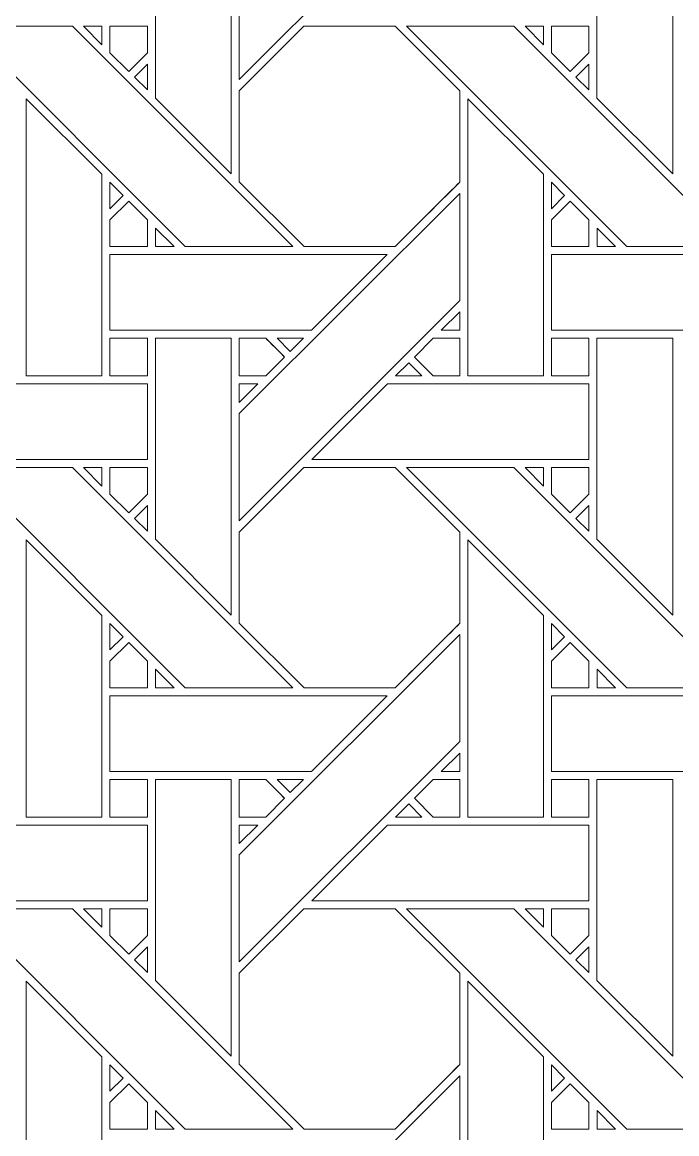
# Model space of a CAD drawing. Header units: inches. Extents: x 6.4 to 18.4, y 3.1 to 15.1.
# Drawn here: x 12.154 to 13.561, y 7.425 to 9.815 of the extents above; entities that cross this region are included whole.
import ezdxf

# ---------------------------------------------------------------- set-up
doc = ezdxf.new("R2010")
doc.units = ezdxf.units.IN
doc.header["$MEASUREMENT"] = 0
doc.layers.add('Design', color=7, linetype='Continuous', lineweight=0)

msp = doc.modelspace()

# ---------------------------------------------------------------- linework, layer by layer
at = {"layer": 'Design'}
for points, knots in [([(12.3829, 15.0948), (9.0691, 15.0948), (6.3829, 12.4085), (6.3829, 9.0948), (6.3829, 5.7811), (9.0691, 3.0948), (12.3829, 3.0948), (15.6966, 3.0948), (18.3829, 5.7811), (18.3829, 9.0948), (18.3829, 12.4085), (15.6966, 15.0948), (12.3829, 15.0948)], [0, 0, 0, 0, 1, 1, 1, 2, 2, 2, 3, 3, 3, 4, 4, 4, 4]), ([(12.3829, 14.3629), (9.4733, 14.3629), (7.1147, 12.0043), (7.1147, 9.0948), (7.1147, 6.1852), (9.4733, 3.8266), (12.3829, 3.8266), (15.2924, 3.8266), (17.651, 6.1852), (17.651, 9.0948), (17.651, 12.0043), (15.2924, 14.3629), (12.3829, 14.3629)], [0, 0, 0, 0, 1, 1, 1, 2, 2, 2, 3, 3, 3, 4, 4, 4, 4]), ([(13.0941, 10.1654), (13.0941, 10.1654), (12.6204, 9.6917), (12.6204, 9.6917), (12.6204, 9.6917), (12.6204, 9.9218), (12.6204, 9.9218), (12.6204, 9.9218), (13.0941, 10.3954), (13.0941, 10.3954), (13.0941, 10.3954), (13.0941, 10.1654), (13.0941, 10.1654)], [0, 0, 0, 0, 1, 1, 1, 2, 2, 2, 3, 3, 3, 4, 4, 4, 4]), ([(12.4403, 9.6517), (12.4403, 9.6517), (12.4403, 10.0839), (12.4403, 10.0839), (12.4403, 10.0839), (12.6032, 10.0839), (12.6032, 10.0839), (12.6032, 10.0839), (12.6032, 9.4888), (12.6032, 9.4888), (12.6032, 9.4888), (12.4403, 9.6517), (12.4403, 9.6517)], [0, 0, 0, 0, 1, 1, 1, 2, 2, 2, 3, 3, 3, 4, 4, 4, 4]), ([(13.552, 9.4888), (13.552, 9.4888), (13.3891, 9.6517), (13.3891, 9.6517), (13.3891, 9.6517), (13.3891, 10.0839), (13.3891, 10.0839), (13.3891, 10.0839), (13.552, 10.0839), (13.552, 10.0839), (13.552, 10.0839), (13.552, 9.4888), (13.552, 9.4888)], [0, 0, 0, 0, 1, 1, 1, 2, 2, 2, 3, 3, 3, 4, 4, 4, 4]), ([(12.7354, 9.3324), (12.7354, 9.3324), (12.5044, 9.3324), (12.5044, 9.3324), (12.5044, 9.3324), (12.0308, 9.8061), (12.0308, 9.8061), (12.0308, 9.8061), (12.2618, 9.8061), (12.2618, 9.8061), (12.2618, 9.8061), (12.7354, 9.3324), (12.7354, 9.3324)], [0, 0, 0, 0, 1, 1, 1, 2, 2, 2, 3, 3, 3, 4, 4, 4, 4]), ([(12.2859, 9.8061), (12.2859, 9.8061), (12.3253, 9.8061), (12.3253, 9.8061), (12.3253, 9.8061), (12.3253, 9.7662), (12.3253, 9.7662), (12.3253, 9.7662), (12.2859, 9.8061), (12.2859, 9.8061)], [0, 0, 0, 0, 1, 1, 1, 2, 2, 2, 3, 3, 3, 3]), ([(12.4228, 9.8061), (12.4228, 9.8061), (12.4228, 9.7485), (12.4228, 9.7485), (12.4228, 9.7485), (12.3828, 9.7085), (12.3828, 9.7085), (12.3828, 9.7085), (12.3425, 9.7489), (12.3425, 9.7489), (12.3425, 9.7489), (12.3425, 9.8061), (12.3425, 9.8061), (12.3425, 9.8061), (12.4228, 9.8061), (12.4228, 9.8061)], [0, 0, 0, 0, 1, 1, 1, 2, 2, 2, 3, 3, 3, 4, 4, 4, 5, 5, 5, 5]), ([(12.4228, 9.7485), (12.4228, 9.7485), (12.3828, 9.7085), (12.3828, 9.7085), (12.3828, 9.7085), (12.3425, 9.7489), (12.3425, 9.7489), (12.3425, 9.7489), (12.3425, 9.8061), (12.3425, 9.8061), (12.3425, 9.8061), (12.4228, 9.8061), (12.4228, 9.8061), (12.4228, 9.8061), (12.4228, 9.7485), (12.4228, 9.7485)], [0, 0, 0, 0, 1, 1, 1, 2, 2, 2, 3, 3, 3, 4, 4, 4, 5, 5, 5, 5]), ([(12.7591, 9.8061), (12.7591, 9.8061), (12.9553, 9.8061), (12.9553, 9.8061), (12.9553, 9.8061), (13.0941, 9.6673), (13.0941, 9.6673), (13.0941, 9.6673), (13.0941, 9.4711), (13.0941, 9.4711), (13.0763, 9.4532), (12.9643, 9.3414), (12.9553, 9.3324), (12.9553, 9.3324), (12.7596, 9.3324), (12.7596, 9.3324), (12.7596, 9.3324), (12.6204, 9.4717), (12.6204, 9.4717), (12.6204, 9.4717), (12.6204, 9.6673), (12.6204, 9.6673), (12.6204, 9.6673), (12.7591, 9.8061), (12.7591, 9.8061)], [0, 0, 0, 0, 1, 1, 1, 2, 2, 2, 3, 3, 3, 4, 4, 4, 5, 5, 5, 6, 6, 6, 7, 7, 7, 8, 8, 8, 8]), ([(13.0941, 9.4711), (13.0759, 9.4529), (12.9641, 9.3412), (12.9553, 9.3324), (12.9553, 9.3324), (12.7596, 9.3324), (12.7596, 9.3324), (12.7596, 9.3324), (12.6204, 9.4717), (12.6204, 9.4717), (12.6204, 9.4717), (12.6204, 9.6673), (12.6204, 9.6673), (12.6204, 9.6673), (12.7591, 9.8061), (12.7591, 9.8061), (12.7591, 9.8061), (12.9553, 9.8061), (12.9553, 9.8061), (12.9553, 9.8061), (13.0941, 9.6673), (13.0941, 9.6673), (13.0941, 9.6673), (13.0941, 9.4711), (13.0941, 9.4711)], [0, 0, 0, 0, 1, 1, 1, 2, 2, 2, 3, 3, 3, 4, 4, 4, 5, 5, 5, 6, 6, 6, 7, 7, 7, 8, 8, 8, 8]), ([(13.6841, 9.3324), (13.6841, 9.3324), (13.4531, 9.3324), (13.4531, 9.3324), (13.4531, 9.3324), (12.9795, 9.8061), (12.9795, 9.8061), (12.9795, 9.8061), (13.2105, 9.8061), (13.2105, 9.8061), (13.2105, 9.8061), (13.6841, 9.3324), (13.6841, 9.3324)], [0, 0, 0, 0, 1, 1, 1, 2, 2, 2, 3, 3, 3, 4, 4, 4, 4]), ([(13.2346, 9.8061), (13.2346, 9.8061), (13.2741, 9.8061), (13.2741, 9.8061), (13.2741, 9.8061), (13.2741, 9.7662), (13.2741, 9.7662), (13.2741, 9.7662), (13.2346, 9.8061), (13.2346, 9.8061)], [0, 0, 0, 0, 1, 1, 1, 2, 2, 2, 3, 3, 3, 3]), ([(13.3715, 9.8061), (13.3715, 9.8061), (13.3715, 9.7485), (13.3715, 9.7485), (13.3715, 9.7485), (13.3316, 9.7085), (13.3316, 9.7085), (13.3316, 9.7085), (13.2913, 9.7489), (13.2913, 9.7489), (13.2913, 9.7489), (13.2913, 9.8061), (13.2913, 9.8061), (13.2913, 9.8061), (13.3715, 9.8061), (13.3715, 9.8061)], [0, 0, 0, 0, 1, 1, 1, 2, 2, 2, 3, 3, 3, 4, 4, 4, 5, 5, 5, 5]), ([(13.3715, 9.7485), (13.3715, 9.7485), (13.3316, 9.7085), (13.3316, 9.7085), (13.3316, 9.7085), (13.2913, 9.7489), (13.2913, 9.7489), (13.2913, 9.7489), (13.2913, 9.8061), (13.2913, 9.8061), (13.2913, 9.8061), (13.3715, 9.8061), (13.3715, 9.8061), (13.3715, 9.8061), (13.3715, 9.7485), (13.3715, 9.7485)], [0, 0, 0, 0, 1, 1, 1, 2, 2, 2, 3, 3, 3, 4, 4, 4, 5, 5, 5, 5]), ([(12.4228, 9.7242), (12.4228, 9.7242), (12.4228, 9.6691), (12.4228, 9.6691), (12.4228, 9.6691), (12.395, 9.6964), (12.395, 9.6964), (12.395, 9.6964), (12.4228, 9.7242), (12.4228, 9.7242)], [0, 0, 0, 0, 1, 1, 1, 2, 2, 2, 3, 3, 3, 3]), ([(13.3715, 9.7242), (13.3715, 9.7242), (13.3715, 9.6691), (13.3715, 9.6691), (13.3715, 9.6691), (13.3438, 9.6964), (13.3438, 9.6964), (13.3438, 9.6964), (13.3715, 9.7242), (13.3715, 9.7242)], [0, 0, 0, 0, 1, 1, 1, 2, 2, 2, 3, 3, 3, 3]), ([(12.1625, 9.0544), (12.1625, 9.0544), (12.1625, 9.6502), (12.1625, 9.6502), (12.1625, 9.6502), (12.3252, 9.4881), (12.3252, 9.4881), (12.3252, 9.4881), (12.3252, 9.0544), (12.3252, 9.0544), (12.3252, 9.0544), (12.1625, 9.0544), (12.1625, 9.0544)], [0, 0, 0, 0, 1, 1, 1, 2, 2, 2, 3, 3, 3, 4, 4, 4, 4]), ([(13.1112, 9.0544), (13.1112, 9.0544), (13.1112, 9.6502), (13.1112, 9.6502), (13.1112, 9.6502), (13.274, 9.4881), (13.274, 9.4881), (13.274, 9.4881), (13.274, 9.0544), (13.274, 9.0544), (13.274, 9.0544), (13.1112, 9.0544), (13.1112, 9.0544)], [0, 0, 0, 0, 1, 1, 1, 2, 2, 2, 3, 3, 3, 4, 4, 4, 4]), ([(12.3425, 9.4138), (12.3425, 9.4138), (12.3425, 9.4706), (12.3425, 9.4706), (12.3425, 9.4706), (12.3707, 9.442), (12.3707, 9.442), (12.3707, 9.442), (12.3425, 9.4138), (12.3425, 9.4138)], [0, 0, 0, 0, 1, 1, 1, 2, 2, 2, 3, 3, 3, 3]), ([(13.2913, 9.4138), (13.2913, 9.4138), (13.2913, 9.4706), (13.2913, 9.4706), (13.2913, 9.4706), (13.3195, 9.442), (13.3195, 9.442), (13.3195, 9.442), (13.2913, 9.4138), (13.2913, 9.4138)], [0, 0, 0, 0, 1, 1, 1, 2, 2, 2, 3, 3, 3, 3]), ([(13.0941, 9.2166), (13.0941, 9.2166), (12.6204, 8.743), (12.6204, 8.743), (12.6204, 8.743), (12.6204, 8.9731), (12.6204, 8.9731), (12.6204, 8.9731), (13.0941, 9.4467), (13.0941, 9.4467), (13.0941, 9.4467), (13.0941, 9.2166), (13.0941, 9.2166)], [0, 0, 0, 0, 1, 1, 1, 2, 2, 2, 3, 3, 3, 4, 4, 4, 4]), ([(12.3425, 9.3322), (12.3425, 9.3322), (12.3425, 9.3895), (12.3425, 9.3895), (12.3425, 9.3895), (12.3829, 9.4298), (12.3829, 9.4298), (12.3829, 9.4298), (12.4232, 9.3895), (12.4232, 9.3895), (12.4232, 9.3895), (12.4232, 9.3322), (12.4232, 9.3322), (12.4232, 9.3322), (12.3425, 9.3322), (12.3425, 9.3322)], [0, 0, 0, 0, 1, 1, 1, 2, 2, 2, 3, 3, 3, 4, 4, 4, 5, 5, 5, 5]), ([(12.3829, 9.4298), (12.3829, 9.4298), (12.4232, 9.3895), (12.4232, 9.3895), (12.4232, 9.3895), (12.4232, 9.3322), (12.4232, 9.3322), (12.4232, 9.3322), (12.3425, 9.3322), (12.3425, 9.3322), (12.3425, 9.3322), (12.3425, 9.3895), (12.3425, 9.3895), (12.3425, 9.3895), (12.3829, 9.4298), (12.3829, 9.4298)], [0, 0, 0, 0, 1, 1, 1, 2, 2, 2, 3, 3, 3, 4, 4, 4, 5, 5, 5, 5]), ([(13.2913, 9.3322), (13.2913, 9.3322), (13.2913, 9.3895), (13.2913, 9.3895), (13.2913, 9.3895), (13.3316, 9.4298), (13.3316, 9.4298), (13.3316, 9.4298), (13.3719, 9.3895), (13.3719, 9.3895), (13.3719, 9.3895), (13.3719, 9.3322), (13.3719, 9.3322), (13.3719, 9.3322), (13.2913, 9.3322), (13.2913, 9.3322)], [0, 0, 0, 0, 1, 1, 1, 2, 2, 2, 3, 3, 3, 4, 4, 4, 5, 5, 5, 5]), ([(13.2967, 9.3949), (13.2967, 9.3949), (13.3316, 9.4298), (13.3316, 9.4298), (13.3316, 9.4298), (13.3719, 9.3895), (13.3719, 9.3895), (13.3719, 9.3895), (13.3719, 9.3322), (13.3719, 9.3322), (13.3719, 9.3322), (13.2913, 9.3322), (13.2913, 9.3322), (13.2913, 9.3322), (13.2913, 9.3895), (13.2913, 9.3895), (13.2913, 9.3895), (13.2967, 9.3949), (13.2967, 9.3949)], [0, 0, 0, 0, 1, 1, 1, 2, 2, 2, 3, 3, 3, 4, 4, 4, 5, 5, 5, 6, 6, 6, 6]), ([(12.4405, 9.3324), (12.4405, 9.3324), (12.4405, 9.3722), (12.4405, 9.3722), (12.4405, 9.3722), (12.4802, 9.3324), (12.4802, 9.3324), (12.4802, 9.3324), (12.4405, 9.3324), (12.4405, 9.3324)], [0, 0, 0, 0, 1, 1, 1, 2, 2, 2, 3, 3, 3, 3]), ([(13.3892, 9.3324), (13.3892, 9.3324), (13.3892, 9.3722), (13.3892, 9.3722), (13.3892, 9.3722), (13.4289, 9.3324), (13.4289, 9.3324), (13.4289, 9.3324), (13.3892, 9.3324), (13.3892, 9.3324)], [0, 0, 0, 0, 1, 1, 1, 2, 2, 2, 3, 3, 3, 3]), ([(12.3425, 9.1525), (12.3425, 9.1525), (12.3425, 9.3152), (12.3425, 9.3152), (12.3425, 9.3152), (12.9382, 9.3152), (12.9382, 9.3152), (12.9382, 9.3152), (12.7755, 9.1525), (12.7755, 9.1525), (12.7755, 9.1525), (12.3425, 9.1525), (12.3425, 9.1525)], [0, 0, 0, 0, 1, 1, 1, 2, 2, 2, 3, 3, 3, 4, 4, 4, 4]), ([(13.887, 9.3152), (13.887, 9.3152), (13.7242, 9.1525), (13.7242, 9.1525), (13.7242, 9.1525), (13.2913, 9.1525), (13.2913, 9.1525), (13.2913, 9.1525), (13.2913, 9.3152), (13.2913, 9.3152), (13.2913, 9.3152), (13.887, 9.3152), (13.887, 9.3152)], [0, 0, 0, 0, 1, 1, 1, 2, 2, 2, 3, 3, 3, 4, 4, 4, 4]), ([(13.0543, 9.1525), (13.0543, 9.1525), (13.0941, 9.1923), (13.0941, 9.1923), (13.0941, 9.1923), (13.0941, 9.1525), (13.0941, 9.1525), (13.0941, 9.1525), (13.0543, 9.1525), (13.0543, 9.1525)], [0, 0, 0, 0, 1, 1, 1, 2, 2, 2, 3, 3, 3, 3]), ([(12.3425, 9.1352), (12.3425, 9.1352), (12.4228, 9.1352), (12.4228, 9.1352), (12.4228, 9.1352), (12.4228, 9.0544), (12.4228, 9.0544), (12.4228, 9.0544), (12.3425, 9.0544), (12.3425, 9.0544), (12.3425, 9.0544), (12.3425, 9.1352), (12.3425, 9.1352)], [0, 0, 0, 0, 1, 1, 1, 2, 2, 2, 3, 3, 3, 4, 4, 4, 4]), ([(12.3425, 9.0544), (12.3425, 9.0544), (12.3425, 9.1352), (12.3425, 9.1352), (12.3425, 9.1352), (12.4228, 9.1352), (12.4228, 9.1352), (12.4228, 9.1352), (12.4228, 9.0544), (12.4228, 9.0544), (12.4228, 9.0544), (12.3425, 9.0544), (12.3425, 9.0544)], [0, 0, 0, 0, 1, 1, 1, 2, 2, 2, 3, 3, 3, 4, 4, 4, 4]), ([(12.6032, 9.1352), (12.6032, 9.1352), (12.6032, 8.5401), (12.6032, 8.5401), (12.6032, 8.5401), (12.4403, 8.703), (12.4403, 8.703), (12.4403, 8.703), (12.4403, 9.1352), (12.4403, 9.1352), (12.4403, 9.1352), (12.6032, 9.1352), (12.6032, 9.1352)], [0, 0, 0, 0, 1, 1, 1, 2, 2, 2, 3, 3, 3, 4, 4, 4, 4]), ([(12.6775, 9.1352), (12.6826, 9.1301), (12.7134, 9.0993), (12.7178, 9.0948), (12.7178, 9.0948), (12.6774, 9.0544), (12.6774, 9.0544), (12.6774, 9.0544), (12.6204, 9.0544), (12.6204, 9.0544), (12.6204, 9.0544), (12.6204, 9.1352), (12.6204, 9.1352), (12.6204, 9.1352), (12.6775, 9.1352), (12.6775, 9.1352)], [0, 0, 0, 0, 1, 1, 1, 2, 2, 2, 3, 3, 3, 4, 4, 4, 5, 5, 5, 5]), ([(12.6204, 9.0544), (12.6204, 9.0544), (12.6204, 9.1352), (12.6204, 9.1352), (12.6204, 9.1352), (12.6775, 9.1352), (12.6775, 9.1352), (12.6829, 9.1298), (12.7137, 9.0989), (12.7178, 9.0948), (12.7178, 9.0948), (12.6774, 9.0544), (12.6774, 9.0544), (12.6774, 9.0544), (12.6204, 9.0544), (12.6204, 9.0544)], [0, 0, 0, 0, 1, 1, 1, 2, 2, 2, 3, 3, 3, 4, 4, 4, 5, 5, 5, 5]), ([(12.7018, 9.1352), (12.7018, 9.1352), (12.7583, 9.1352), (12.7583, 9.1352), (12.7583, 9.1352), (12.73, 9.107), (12.73, 9.107), (12.73, 9.107), (12.7018, 9.1352), (12.7018, 9.1352)], [0, 0, 0, 0, 1, 1, 1, 2, 2, 2, 3, 3, 3, 3]), ([(13.0941, 9.1352), (13.0941, 9.1352), (13.0941, 9.0544), (13.0941, 9.0544), (13.0941, 9.0544), (13.037, 9.0544), (13.037, 9.0544), (13.037, 9.0544), (12.9966, 9.0948), (12.9966, 9.0948), (12.9966, 9.0948), (13.037, 9.1352), (13.037, 9.1352), (13.037, 9.1352), (13.0941, 9.1352), (13.0941, 9.1352)], [0, 0, 0, 0, 1, 1, 1, 2, 2, 2, 3, 3, 3, 4, 4, 4, 5, 5, 5, 5]), ([(13.0941, 9.1352), (13.0941, 9.1352), (13.0941, 9.0544), (13.0941, 9.0544), (13.0941, 9.0544), (13.037, 9.0544), (13.037, 9.0544), (13.037, 9.0544), (12.9966, 9.0948), (12.9966, 9.0948), (12.9966, 9.0948), (13.037, 9.1352), (13.037, 9.1352), (13.037, 9.1352), (13.0941, 9.1352), (13.0941, 9.1352)], [0, 0, 0, 0, 1, 1, 1, 2, 2, 2, 3, 3, 3, 4, 4, 4, 5, 5, 5, 5]), ([(13.2913, 9.1352), (13.2913, 9.1352), (13.3715, 9.1352), (13.3715, 9.1352), (13.3715, 9.1352), (13.3715, 9.0544), (13.3715, 9.0544), (13.3715, 9.0544), (13.2913, 9.0544), (13.2913, 9.0544), (13.2913, 9.0544), (13.2913, 9.1352), (13.2913, 9.1352)], [0, 0, 0, 0, 1, 1, 1, 2, 2, 2, 3, 3, 3, 4, 4, 4, 4]), ([(13.3715, 9.1352), (13.3715, 9.1352), (13.3715, 9.0544), (13.3715, 9.0544), (13.3715, 9.0544), (13.2913, 9.0544), (13.2913, 9.0544), (13.2913, 9.0544), (13.2913, 9.1352), (13.2913, 9.1352), (13.2913, 9.1352), (13.3715, 9.1352), (13.3715, 9.1352)], [0, 0, 0, 0, 1, 1, 1, 2, 2, 2, 3, 3, 3, 4, 4, 4, 4]), ([(13.552, 8.5401), (13.552, 8.5401), (13.3891, 8.703), (13.3891, 8.703), (13.3891, 8.703), (13.3891, 9.1352), (13.3891, 9.1352), (13.3891, 9.1352), (13.552, 9.1352), (13.552, 9.1352), (13.552, 9.1352), (13.552, 8.5401), (13.552, 8.5401)], [0, 0, 0, 0, 1, 1, 1, 2, 2, 2, 3, 3, 3, 4, 4, 4, 4]), ([(13.0127, 9.0544), (13.0127, 9.0544), (12.9562, 9.0544), (12.9562, 9.0544), (12.9562, 9.0544), (12.9845, 9.0827), (12.9845, 9.0827), (12.9845, 9.0827), (13.0127, 9.0544), (13.0127, 9.0544)], [0, 0, 0, 0, 1, 1, 1, 2, 2, 2, 3, 3, 3, 3]), ([(11.8275, 8.8745), (11.8275, 8.8745), (11.9904, 9.0373), (11.9904, 9.0373), (11.9904, 9.0373), (12.4228, 9.0373), (12.4228, 9.0373), (12.4228, 9.0373), (12.4228, 8.8745), (12.4228, 8.8745), (12.4228, 8.8745), (11.8275, 8.8745), (11.8275, 8.8745)], [0, 0, 0, 0, 1, 1, 1, 2, 2, 2, 3, 3, 3, 4, 4, 4, 4]), ([(12.6602, 9.0373), (12.6602, 9.0373), (12.6204, 8.9974), (12.6204, 8.9974), (12.6204, 8.9974), (12.6204, 9.0373), (12.6204, 9.0373), (12.6204, 9.0373), (12.6602, 9.0373), (12.6602, 9.0373)], [0, 0, 0, 0, 1, 1, 1, 2, 2, 2, 3, 3, 3, 3]), ([(13.3715, 9.0373), (13.3715, 9.0373), (13.3715, 8.8745), (13.3715, 8.8745), (13.3715, 8.8745), (12.7762, 8.8745), (12.7762, 8.8745), (12.7762, 8.8745), (12.9391, 9.0373), (12.9391, 9.0373), (12.9391, 9.0373), (13.3715, 9.0373), (13.3715, 9.0373)], [0, 0, 0, 0, 1, 1, 1, 2, 2, 2, 3, 3, 3, 4, 4, 4, 4]), ([(12.0308, 8.8573), (12.0308, 8.8573), (12.2618, 8.8573), (12.2618, 8.8573), (12.2618, 8.8573), (12.7354, 8.3837), (12.7354, 8.3837), (12.7354, 8.3837), (12.5044, 8.3837), (12.5044, 8.3837), (12.5044, 8.3837), (12.0308, 8.8573), (12.0308, 8.8573)], [0, 0, 0, 0, 1, 1, 1, 2, 2, 2, 3, 3, 3, 4, 4, 4, 4]), ([(12.3253, 8.8573), (12.3253, 8.8573), (12.3253, 8.8175), (12.3253, 8.8175), (12.3253, 8.8175), (12.2859, 8.8573), (12.2859, 8.8573), (12.2859, 8.8573), (12.3253, 8.8573), (12.3253, 8.8573)], [0, 0, 0, 0, 1, 1, 1, 2, 2, 2, 3, 3, 3, 3]), ([(12.4228, 8.8573), (12.4228, 8.8573), (12.4228, 8.7997), (12.4228, 8.7997), (12.4228, 8.7997), (12.3828, 8.7598), (12.3828, 8.7598), (12.3828, 8.7598), (12.3425, 8.8001), (12.3425, 8.8001), (12.3425, 8.8001), (12.3425, 8.8573), (12.3425, 8.8573), (12.3425, 8.8573), (12.4228, 8.8573), (12.4228, 8.8573)], [0, 0, 0, 0, 1, 1, 1, 2, 2, 2, 3, 3, 3, 4, 4, 4, 5, 5, 5, 5]), ([(12.3828, 8.7598), (12.3828, 8.7598), (12.3425, 8.8001), (12.3425, 8.8001), (12.3425, 8.8001), (12.3425, 8.8573), (12.3425, 8.8573), (12.3425, 8.8573), (12.4228, 8.8573), (12.4228, 8.8573), (12.4228, 8.8573), (12.4228, 8.7997), (12.4228, 8.7997), (12.4228, 8.7997), (12.3828, 8.7598), (12.3828, 8.7598)], [0, 0, 0, 0, 1, 1, 1, 2, 2, 2, 3, 3, 3, 4, 4, 4, 5, 5, 5, 5]), ([(12.7591, 8.8573), (12.7591, 8.8573), (12.9553, 8.8573), (12.9553, 8.8573), (12.9553, 8.8573), (13.0941, 8.7186), (13.0941, 8.7186), (13.0941, 8.7186), (13.0941, 8.5224), (13.0941, 8.5224), (13.0763, 8.5044), (12.9643, 8.3927), (12.9553, 8.3837), (12.9553, 8.3837), (12.7596, 8.3837), (12.7596, 8.3837), (12.7596, 8.3837), (12.6204, 8.5229), (12.6204, 8.5229), (12.6204, 8.5229), (12.6204, 8.7186), (12.6204, 8.7186), (12.6204, 8.7186), (12.7591, 8.8573), (12.7591, 8.8573)], [0, 0, 0, 0, 1, 1, 1, 2, 2, 2, 3, 3, 3, 4, 4, 4, 5, 5, 5, 6, 6, 6, 7, 7, 7, 8, 8, 8, 8]), ([(12.6204, 8.7186), (12.6204, 8.7186), (12.7591, 8.8573), (12.7591, 8.8573), (12.7591, 8.8573), (12.9553, 8.8573), (12.9553, 8.8573), (12.9553, 8.8573), (13.0941, 8.7186), (13.0941, 8.7186), (13.0941, 8.7186), (13.0941, 8.5224), (13.0941, 8.5224), (13.0761, 8.5043), (12.9642, 8.3926), (12.9553, 8.3837), (12.9553, 8.3837), (12.7596, 8.3837), (12.7596, 8.3837), (12.7596, 8.3837), (12.6204, 8.5229), (12.6204, 8.5229), (12.6204, 8.5229), (12.6204, 8.7186), (12.6204, 8.7186)], [0, 0, 0, 0, 1, 1, 1, 2, 2, 2, 3, 3, 3, 4, 4, 4, 5, 5, 5, 6, 6, 6, 7, 7, 7, 8, 8, 8, 8]), ([(13.4531, 8.3837), (13.4531, 8.3837), (12.9795, 8.8573), (12.9795, 8.8573), (12.9795, 8.8573), (13.2105, 8.8573), (13.2105, 8.8573), (13.2105, 8.8573), (13.6841, 8.3837), (13.6841, 8.3837), (13.6841, 8.3837), (13.4531, 8.3837), (13.4531, 8.3837)], [0, 0, 0, 0, 1, 1, 1, 2, 2, 2, 3, 3, 3, 4, 4, 4, 4]), ([(13.2346, 8.8573), (13.2346, 8.8573), (13.2741, 8.8573), (13.2741, 8.8573), (13.2741, 8.8573), (13.2741, 8.8175), (13.2741, 8.8175), (13.2741, 8.8175), (13.2346, 8.8573), (13.2346, 8.8573)], [0, 0, 0, 0, 1, 1, 1, 2, 2, 2, 3, 3, 3, 3]), ([(13.3715, 8.8573), (13.3715, 8.8573), (13.3715, 8.7997), (13.3715, 8.7997), (13.3715, 8.7997), (13.3316, 8.7598), (13.3316, 8.7598), (13.3316, 8.7598), (13.2913, 8.8001), (13.2913, 8.8001), (13.2913, 8.8001), (13.2913, 8.8573), (13.2913, 8.8573), (13.2913, 8.8573), (13.3715, 8.8573), (13.3715, 8.8573)], [0, 0, 0, 0, 1, 1, 1, 2, 2, 2, 3, 3, 3, 4, 4, 4, 5, 5, 5, 5]), ([(13.3715, 8.7997), (13.3715, 8.7997), (13.3316, 8.7598), (13.3316, 8.7598), (13.3316, 8.7598), (13.2913, 8.8001), (13.2913, 8.8001), (13.2913, 8.8001), (13.2913, 8.8573), (13.2913, 8.8573), (13.2913, 8.8573), (13.3715, 8.8573), (13.3715, 8.8573), (13.3715, 8.8573), (13.3715, 8.7997), (13.3715, 8.7997)], [0, 0, 0, 0, 1, 1, 1, 2, 2, 2, 3, 3, 3, 4, 4, 4, 5, 5, 5, 5]), ([(12.4228, 8.7755), (12.4228, 8.7755), (12.4228, 8.7203), (12.4228, 8.7203), (12.4228, 8.7203), (12.395, 8.7477), (12.395, 8.7477), (12.395, 8.7477), (12.4228, 8.7755), (12.4228, 8.7755)], [0, 0, 0, 0, 1, 1, 1, 2, 2, 2, 3, 3, 3, 3]), ([(13.3715, 8.7755), (13.3715, 8.7755), (13.3715, 8.7203), (13.3715, 8.7203), (13.3715, 8.7203), (13.3438, 8.7477), (13.3438, 8.7477), (13.3438, 8.7477), (13.3715, 8.7755), (13.3715, 8.7755)], [0, 0, 0, 0, 1, 1, 1, 2, 2, 2, 3, 3, 3, 3]), ([(12.3252, 8.5394), (12.3252, 8.5394), (12.3252, 8.1057), (12.3252, 8.1057), (12.3252, 8.1057), (12.1625, 8.1057), (12.1625, 8.1057), (12.1625, 8.1057), (12.1625, 8.7015), (12.1625, 8.7015), (12.1625, 8.7015), (12.3252, 8.5394), (12.3252, 8.5394)], [0, 0, 0, 0, 1, 1, 1, 2, 2, 2, 3, 3, 3, 4, 4, 4, 4]), ([(13.274, 8.5394), (13.274, 8.5394), (13.274, 8.1057), (13.274, 8.1057), (13.274, 8.1057), (13.1112, 8.1057), (13.1112, 8.1057), (13.1112, 8.1057), (13.1112, 8.7015), (13.1112, 8.7015), (13.1112, 8.7015), (13.274, 8.5394), (13.274, 8.5394)], [0, 0, 0, 0, 1, 1, 1, 2, 2, 2, 3, 3, 3, 4, 4, 4, 4]), ([(12.3425, 8.4651), (12.3425, 8.4651), (12.3425, 8.5219), (12.3425, 8.5219), (12.3425, 8.5219), (12.3707, 8.4933), (12.3707, 8.4933), (12.3707, 8.4933), (12.3425, 8.4651), (12.3425, 8.4651)], [0, 0, 0, 0, 1, 1, 1, 2, 2, 2, 3, 3, 3, 3]), ([(13.2913, 8.4651), (13.2913, 8.4651), (13.2913, 8.5219), (13.2913, 8.5219), (13.2913, 8.5219), (13.3195, 8.4933), (13.3195, 8.4933), (13.3195, 8.4933), (13.2913, 8.4651), (13.2913, 8.4651)], [0, 0, 0, 0, 1, 1, 1, 2, 2, 2, 3, 3, 3, 3]), ([(12.6204, 8.0244), (12.6204, 8.0244), (13.0941, 8.498), (13.0941, 8.498), (13.0941, 8.498), (13.0941, 8.2679), (13.0941, 8.2679), (13.0941, 8.2679), (12.6204, 7.7943), (12.6204, 7.7943), (12.6204, 7.7943), (12.6204, 8.0244), (12.6204, 8.0244)], [0, 0, 0, 0, 1, 1, 1, 2, 2, 2, 3, 3, 3, 4, 4, 4, 4]), ([(12.3425, 8.3834), (12.3425, 8.3834), (12.3425, 8.4407), (12.3425, 8.4407), (12.3425, 8.4407), (12.3829, 8.4811), (12.3829, 8.4811), (12.3829, 8.4811), (12.4232, 8.4407), (12.4232, 8.4407), (12.4232, 8.4407), (12.4232, 8.3834), (12.4232, 8.3834), (12.4232, 8.3834), (12.3425, 8.3834), (12.3425, 8.3834)], [0, 0, 0, 0, 1, 1, 1, 2, 2, 2, 3, 3, 3, 4, 4, 4, 5, 5, 5, 5]), ([(12.3829, 8.4811), (12.3829, 8.4811), (12.4232, 8.4407), (12.4232, 8.4407), (12.4232, 8.4407), (12.4232, 8.3834), (12.4232, 8.3834), (12.4232, 8.3834), (12.3425, 8.3834), (12.3425, 8.3834), (12.3425, 8.3834), (12.3425, 8.4407), (12.3425, 8.4407), (12.3425, 8.4407), (12.3829, 8.4811), (12.3829, 8.4811)], [0, 0, 0, 0, 1, 1, 1, 2, 2, 2, 3, 3, 3, 4, 4, 4, 5, 5, 5, 5]), ([(13.2913, 8.3834), (13.2913, 8.3834), (13.2913, 8.4407), (13.2913, 8.4407), (13.2913, 8.4407), (13.3316, 8.4811), (13.3316, 8.4811), (13.3316, 8.4811), (13.3719, 8.4407), (13.3719, 8.4407), (13.3719, 8.4407), (13.3719, 8.3834), (13.3719, 8.3834), (13.3719, 8.3834), (13.2913, 8.3834), (13.2913, 8.3834)], [0, 0, 0, 0, 1, 1, 1, 2, 2, 2, 3, 3, 3, 4, 4, 4, 5, 5, 5, 5]), ([(13.3316, 8.4811), (13.3316, 8.4811), (13.3719, 8.4407), (13.3719, 8.4407), (13.3719, 8.4407), (13.3719, 8.3834), (13.3719, 8.3834), (13.3719, 8.3834), (13.2913, 8.3834), (13.2913, 8.3834), (13.2913, 8.3834), (13.2913, 8.4407), (13.2913, 8.4407), (13.2913, 8.4407), (13.3316, 8.4811), (13.3316, 8.4811)], [0, 0, 0, 0, 1, 1, 1, 2, 2, 2, 3, 3, 3, 4, 4, 4, 5, 5, 5, 5]), ([(12.4802, 8.3837), (12.4802, 8.3837), (12.4405, 8.3837), (12.4405, 8.3837), (12.4405, 8.3837), (12.4405, 8.4235), (12.4405, 8.4235), (12.4405, 8.4235), (12.4802, 8.3837), (12.4802, 8.3837)], [0, 0, 0, 0, 1, 1, 1, 2, 2, 2, 3, 3, 3, 3]), ([(13.3892, 8.3837), (13.3892, 8.3837), (13.3892, 8.4235), (13.3892, 8.4235), (13.3892, 8.4235), (13.4289, 8.3837), (13.4289, 8.3837), (13.4289, 8.3837), (13.3892, 8.3837), (13.3892, 8.3837)], [0, 0, 0, 0, 1, 1, 1, 2, 2, 2, 3, 3, 3, 3]), ([(12.3425, 8.2037), (12.3425, 8.2037), (12.3425, 8.3664), (12.3425, 8.3664), (12.3425, 8.3664), (12.9383, 8.3664), (12.9383, 8.3664), (12.9383, 8.3664), (12.7755, 8.2037), (12.7755, 8.2037), (12.7755, 8.2037), (12.3425, 8.2037), (12.3425, 8.2037)], [0, 0, 0, 0, 1, 1, 1, 2, 2, 2, 3, 3, 3, 4, 4, 4, 4]), ([(13.2913, 8.2037), (13.2913, 8.2037), (13.2913, 8.3664), (13.2913, 8.3664), (13.2913, 8.3664), (13.887, 8.3664), (13.887, 8.3664), (13.887, 8.3664), (13.7242, 8.2037), (13.7242, 8.2037), (13.7242, 8.2037), (13.2913, 8.2037), (13.2913, 8.2037)], [0, 0, 0, 0, 1, 1, 1, 2, 2, 2, 3, 3, 3, 4, 4, 4, 4]), ([(13.0543, 8.2038), (13.0543, 8.2038), (13.0941, 8.2435), (13.0941, 8.2435), (13.0941, 8.2435), (13.0941, 8.2038), (13.0941, 8.2038), (13.0941, 8.2038), (13.0543, 8.2038), (13.0543, 8.2038)], [0, 0, 0, 0, 1, 1, 1, 2, 2, 2, 3, 3, 3, 3]), ([(12.3425, 8.1865), (12.3425, 8.1865), (12.4228, 8.1865), (12.4228, 8.1865), (12.4228, 8.1865), (12.4228, 8.1057), (12.4228, 8.1057), (12.4228, 8.1057), (12.3425, 8.1057), (12.3425, 8.1057), (12.3425, 8.1057), (12.3425, 8.1865), (12.3425, 8.1865)], [0, 0, 0, 0, 1, 1, 1, 2, 2, 2, 3, 3, 3, 4, 4, 4, 4]), ([(12.3425, 8.1865), (12.3425, 8.1865), (12.4228, 8.1865), (12.4228, 8.1865), (12.4228, 8.1865), (12.4228, 8.1057), (12.4228, 8.1057), (12.4228, 8.1057), (12.3425, 8.1057), (12.3425, 8.1057), (12.3425, 8.1057), (12.3425, 8.1865), (12.3425, 8.1865)], [0, 0, 0, 0, 1, 1, 1, 2, 2, 2, 3, 3, 3, 4, 4, 4, 4]), ([(12.6032, 8.1865), (12.6032, 8.1865), (12.6032, 7.5914), (12.6032, 7.5914), (12.6032, 7.5914), (12.4403, 7.7543), (12.4403, 7.7543), (12.4403, 7.7543), (12.4403, 8.1865), (12.4403, 8.1865), (12.4403, 8.1865), (12.6032, 8.1865), (12.6032, 8.1865)], [0, 0, 0, 0, 1, 1, 1, 2, 2, 2, 3, 3, 3, 4, 4, 4, 4]), ([(12.6775, 8.1865), (12.6826, 8.1813), (12.7134, 8.1505), (12.7178, 8.1461), (12.7178, 8.1461), (12.6774, 8.1057), (12.6774, 8.1057), (12.6774, 8.1057), (12.6204, 8.1057), (12.6204, 8.1057), (12.6204, 8.1057), (12.6204, 8.1865), (12.6204, 8.1865), (12.6204, 8.1865), (12.6775, 8.1865), (12.6775, 8.1865)], [0, 0, 0, 0, 1, 1, 1, 2, 2, 2, 3, 3, 3, 4, 4, 4, 5, 5, 5, 5]), ([(12.6204, 8.1865), (12.6204, 8.1865), (12.6775, 8.1865), (12.6775, 8.1865), (12.683, 8.1809), (12.7178, 8.1461), (12.7178, 8.1461), (12.7178, 8.1461), (12.6774, 8.1057), (12.6774, 8.1057), (12.6774, 8.1057), (12.6204, 8.1057), (12.6204, 8.1057), (12.6204, 8.1057), (12.6204, 8.1865), (12.6204, 8.1865)], [0, 0, 0, 0, 1, 1, 1, 2, 2, 2, 3, 3, 3, 4, 4, 4, 5, 5, 5, 5]), ([(12.7583, 8.1865), (12.7583, 8.1865), (12.73, 8.1583), (12.73, 8.1583), (12.73, 8.1583), (12.7018, 8.1865), (12.7018, 8.1865), (12.7018, 8.1865), (12.7583, 8.1865), (12.7583, 8.1865)], [0, 0, 0, 0, 1, 1, 1, 2, 2, 2, 3, 3, 3, 3]), ([(13.0941, 8.1865), (13.0941, 8.1865), (13.0941, 8.1057), (13.0941, 8.1057), (13.0941, 8.1057), (13.037, 8.1057), (13.037, 8.1057), (13.037, 8.1057), (12.9966, 8.1461), (12.9966, 8.1461), (12.9966, 8.1461), (13.037, 8.1865), (13.037, 8.1865), (13.037, 8.1865), (13.0941, 8.1865), (13.0941, 8.1865)], [0, 0, 0, 0, 1, 1, 1, 2, 2, 2, 3, 3, 3, 4, 4, 4, 5, 5, 5, 5]), ([(12.9966, 8.1461), (12.9966, 8.1461), (13.037, 8.1865), (13.037, 8.1865), (13.037, 8.1865), (13.0941, 8.1865), (13.0941, 8.1865), (13.0941, 8.1865), (13.0941, 8.1057), (13.0941, 8.1057), (13.0941, 8.1057), (13.037, 8.1057), (13.037, 8.1057), (13.037, 8.1057), (12.9966, 8.1461), (12.9966, 8.1461)], [0, 0, 0, 0, 1, 1, 1, 2, 2, 2, 3, 3, 3, 4, 4, 4, 5, 5, 5, 5]), ([(13.2913, 8.1865), (13.2913, 8.1865), (13.3715, 8.1865), (13.3715, 8.1865), (13.3715, 8.1865), (13.3715, 8.1057), (13.3715, 8.1057), (13.3715, 8.1057), (13.2913, 8.1057), (13.2913, 8.1057), (13.2913, 8.1057), (13.2913, 8.1865), (13.2913, 8.1865)], [0, 0, 0, 0, 1, 1, 1, 2, 2, 2, 3, 3, 3, 4, 4, 4, 4]), ([(13.3715, 8.1865), (13.3715, 8.1865), (13.3715, 8.1057), (13.3715, 8.1057), (13.3715, 8.1057), (13.2913, 8.1057), (13.2913, 8.1057), (13.2913, 8.1057), (13.2913, 8.1865), (13.2913, 8.1865), (13.2913, 8.1865), (13.3715, 8.1865), (13.3715, 8.1865)], [0, 0, 0, 0, 1, 1, 1, 2, 2, 2, 3, 3, 3, 4, 4, 4, 4]), ([(13.552, 8.1865), (13.552, 8.1865), (13.552, 7.5914), (13.552, 7.5914), (13.552, 7.5914), (13.3891, 7.7543), (13.3891, 7.7543), (13.3891, 7.7543), (13.3891, 8.1865), (13.3891, 8.1865), (13.3891, 8.1865), (13.552, 8.1865), (13.552, 8.1865)], [0, 0, 0, 0, 1, 1, 1, 2, 2, 2, 3, 3, 3, 4, 4, 4, 4]), ([(13.0127, 8.1057), (13.0127, 8.1057), (12.9562, 8.1057), (12.9562, 8.1057), (12.9562, 8.1057), (12.9845, 8.1339), (12.9845, 8.1339), (12.9845, 8.1339), (13.0127, 8.1057), (13.0127, 8.1057)], [0, 0, 0, 0, 1, 1, 1, 2, 2, 2, 3, 3, 3, 3]), ([(11.9904, 8.0885), (11.9904, 8.0885), (12.4228, 8.0885), (12.4228, 8.0885), (12.4228, 8.0885), (12.4228, 7.9257), (12.4228, 7.9257), (12.4228, 7.9257), (11.8275, 7.9257), (11.8275, 7.9257), (11.8275, 7.9257), (11.9904, 8.0885), (11.9904, 8.0885)], [0, 0, 0, 0, 1, 1, 1, 2, 2, 2, 3, 3, 3, 4, 4, 4, 4]), ([(12.6602, 8.0885), (12.6602, 8.0885), (12.6204, 8.0487), (12.6204, 8.0487), (12.6204, 8.0487), (12.6204, 8.0885), (12.6204, 8.0885), (12.6204, 8.0885), (12.6602, 8.0885), (12.6602, 8.0885)], [0, 0, 0, 0, 1, 1, 1, 2, 2, 2, 3, 3, 3, 3]), ([(12.9391, 8.0885), (12.9391, 8.0885), (13.3715, 8.0885), (13.3715, 8.0885), (13.3715, 8.0885), (13.3715, 7.9257), (13.3715, 7.9257), (13.3715, 7.9257), (12.7762, 7.9257), (12.7762, 7.9257), (12.7762, 7.9257), (12.9391, 8.0885), (12.9391, 8.0885)], [0, 0, 0, 0, 1, 1, 1, 2, 2, 2, 3, 3, 3, 4, 4, 4, 4]), ([(12.0308, 7.9086), (12.0308, 7.9086), (12.2618, 7.9086), (12.2618, 7.9086), (12.2618, 7.9086), (12.7354, 7.435), (12.7354, 7.435), (12.7354, 7.435), (12.5044, 7.435), (12.5044, 7.435), (12.5044, 7.435), (12.0308, 7.9086), (12.0308, 7.9086)], [0, 0, 0, 0, 1, 1, 1, 2, 2, 2, 3, 3, 3, 4, 4, 4, 4]), ([(12.3253, 7.9086), (12.3253, 7.9086), (12.3253, 7.8688), (12.3253, 7.8688), (12.3253, 7.8688), (12.2859, 7.9086), (12.2859, 7.9086), (12.2859, 7.9086), (12.3253, 7.9086), (12.3253, 7.9086)], [0, 0, 0, 0, 1, 1, 1, 2, 2, 2, 3, 3, 3, 3]), ([(12.4228, 7.9086), (12.4228, 7.9086), (12.4228, 7.851), (12.4228, 7.851), (12.4228, 7.851), (12.3828, 7.8111), (12.3828, 7.8111), (12.3828, 7.8111), (12.3425, 7.8514), (12.3425, 7.8514), (12.3425, 7.8514), (12.3425, 7.9086), (12.3425, 7.9086), (12.3425, 7.9086), (12.4228, 7.9086), (12.4228, 7.9086)], [0, 0, 0, 0, 1, 1, 1, 2, 2, 2, 3, 3, 3, 4, 4, 4, 5, 5, 5, 5]), ([(12.3828, 7.8111), (12.3828, 7.8111), (12.3425, 7.8514), (12.3425, 7.8514), (12.3425, 7.8514), (12.3425, 7.9086), (12.3425, 7.9086), (12.3425, 7.9086), (12.4228, 7.9086), (12.4228, 7.9086), (12.4228, 7.9086), (12.4228, 7.851), (12.4228, 7.851), (12.4228, 7.851), (12.3828, 7.8111), (12.3828, 7.8111)], [0, 0, 0, 0, 1, 1, 1, 2, 2, 2, 3, 3, 3, 4, 4, 4, 5, 5, 5, 5]), ([(12.7591, 7.9086), (12.7591, 7.9086), (12.9553, 7.9086), (12.9553, 7.9086), (12.9553, 7.9086), (13.0941, 7.7699), (13.0941, 7.7699), (13.0941, 7.7699), (13.0941, 7.5737), (13.0941, 7.5737), (13.0763, 7.5557), (12.9643, 7.444), (12.9553, 7.435), (12.9553, 7.435), (12.7596, 7.435), (12.7596, 7.435), (12.7596, 7.435), (12.6204, 7.5742), (12.6204, 7.5742), (12.6204, 7.5742), (12.6204, 7.7699), (12.6204, 7.7699), (12.6204, 7.7699), (12.7591, 7.9086), (12.7591, 7.9086)], [0, 0, 0, 0, 1, 1, 1, 2, 2, 2, 3, 3, 3, 4, 4, 4, 5, 5, 5, 6, 6, 6, 7, 7, 7, 8, 8, 8, 8]), ([(12.6204, 7.5742), (12.6204, 7.5742), (12.6204, 7.7699), (12.6204, 7.7699), (12.6204, 7.7699), (12.7591, 7.9086), (12.7591, 7.9086), (12.7591, 7.9086), (12.9553, 7.9086), (12.9553, 7.9086), (12.9553, 7.9086), (13.0941, 7.7699), (13.0941, 7.7699), (13.0941, 7.7699), (13.0941, 7.5737), (13.0941, 7.5737), (13.0757, 7.5551), (12.9639, 7.4435), (12.9553, 7.435), (12.9553, 7.435), (12.7596, 7.435), (12.7596, 7.435), (12.7596, 7.435), (12.6204, 7.5742), (12.6204, 7.5742)], [0, 0, 0, 0, 1, 1, 1, 2, 2, 2, 3, 3, 3, 4, 4, 4, 5, 5, 5, 6, 6, 6, 7, 7, 7, 8, 8, 8, 8]), ([(12.9795, 7.9086), (12.9795, 7.9086), (13.2105, 7.9086), (13.2105, 7.9086), (13.2105, 7.9086), (13.6841, 7.435), (13.6841, 7.435), (13.6841, 7.435), (13.4531, 7.435), (13.4531, 7.435), (13.4531, 7.435), (12.9795, 7.9086), (12.9795, 7.9086)], [0, 0, 0, 0, 1, 1, 1, 2, 2, 2, 3, 3, 3, 4, 4, 4, 4]), ([(13.2741, 7.9086), (13.2741, 7.9086), (13.2741, 7.8688), (13.2741, 7.8688), (13.2741, 7.8688), (13.2346, 7.9086), (13.2346, 7.9086), (13.2346, 7.9086), (13.2741, 7.9086), (13.2741, 7.9086)], [0, 0, 0, 0, 1, 1, 1, 2, 2, 2, 3, 3, 3, 3]), ([(13.3715, 7.9086), (13.3715, 7.9086), (13.3715, 7.851), (13.3715, 7.851), (13.3715, 7.851), (13.3316, 7.8111), (13.3316, 7.8111), (13.3316, 7.8111), (13.2913, 7.8514), (13.2913, 7.8514), (13.2913, 7.8514), (13.2913, 7.9086), (13.2913, 7.9086), (13.2913, 7.9086), (13.3715, 7.9086), (13.3715, 7.9086)], [0, 0, 0, 0, 1, 1, 1, 2, 2, 2, 3, 3, 3, 4, 4, 4, 5, 5, 5, 5]), ([(13.3316, 7.8111), (13.3316, 7.8111), (13.2913, 7.8514), (13.2913, 7.8514), (13.2913, 7.8514), (13.2913, 7.9086), (13.2913, 7.9086), (13.2913, 7.9086), (13.3715, 7.9086), (13.3715, 7.9086), (13.3715, 7.9086), (13.3715, 7.851), (13.3715, 7.851), (13.3715, 7.851), (13.3316, 7.8111), (13.3316, 7.8111)], [0, 0, 0, 0, 1, 1, 1, 2, 2, 2, 3, 3, 3, 4, 4, 4, 5, 5, 5, 5]), ([(12.4228, 7.8268), (12.4228, 7.8268), (12.4228, 7.7716), (12.4228, 7.7716), (12.4228, 7.7716), (12.395, 7.799), (12.395, 7.799), (12.395, 7.799), (12.4228, 7.8268), (12.4228, 7.8268)], [0, 0, 0, 0, 1, 1, 1, 2, 2, 2, 3, 3, 3, 3]), ([(13.3715, 7.8268), (13.3715, 7.8268), (13.3715, 7.7716), (13.3715, 7.7716), (13.3715, 7.7716), (13.3438, 7.799), (13.3438, 7.799), (13.3438, 7.799), (13.3715, 7.8268), (13.3715, 7.8268)], [0, 0, 0, 0, 1, 1, 1, 2, 2, 2, 3, 3, 3, 3]), ([(12.3252, 7.5906), (12.3252, 7.5906), (12.3252, 7.157), (12.3252, 7.157), (12.3252, 7.157), (12.1625, 7.157), (12.1625, 7.157), (12.1625, 7.157), (12.1625, 7.7528), (12.1625, 7.7528), (12.1625, 7.7528), (12.3252, 7.5906), (12.3252, 7.5906)], [0, 0, 0, 0, 1, 1, 1, 2, 2, 2, 3, 3, 3, 4, 4, 4, 4]), ([(13.274, 7.5906), (13.274, 7.5906), (13.274, 7.157), (13.274, 7.157), (13.274, 7.157), (13.1112, 7.157), (13.1112, 7.157), (13.1112, 7.157), (13.1112, 7.7528), (13.1112, 7.7528), (13.1112, 7.7528), (13.274, 7.5906), (13.274, 7.5906)], [0, 0, 0, 0, 1, 1, 1, 2, 2, 2, 3, 3, 3, 4, 4, 4, 4]), ([(12.3425, 7.5164), (12.3425, 7.5164), (12.3425, 7.5732), (12.3425, 7.5732), (12.3425, 7.5732), (12.3707, 7.5446), (12.3707, 7.5446), (12.3707, 7.5446), (12.3425, 7.5164), (12.3425, 7.5164)], [0, 0, 0, 0, 1, 1, 1, 2, 2, 2, 3, 3, 3, 3]), ([(13.2913, 7.5164), (13.2913, 7.5164), (13.2913, 7.5732), (13.2913, 7.5732), (13.2913, 7.5732), (13.3195, 7.5446), (13.3195, 7.5446), (13.3195, 7.5446), (13.2913, 7.5164), (13.2913, 7.5164)], [0, 0, 0, 0, 1, 1, 1, 2, 2, 2, 3, 3, 3, 3]), ([(12.3425, 7.4347), (12.3425, 7.4347), (12.3425, 7.492), (12.3425, 7.492), (12.3425, 7.492), (12.3829, 7.5323), (12.3829, 7.5323), (12.3829, 7.5323), (12.4232, 7.492), (12.4232, 7.492), (12.4232, 7.492), (12.4232, 7.4347), (12.4232, 7.4347), (12.4232, 7.4347), (12.3425, 7.4347), (12.3425, 7.4347)], [0, 0, 0, 0, 1, 1, 1, 2, 2, 2, 3, 3, 3, 4, 4, 4, 5, 5, 5, 5]), ([(12.3829, 7.5323), (12.3829, 7.5323), (12.4232, 7.492), (12.4232, 7.492), (12.4232, 7.492), (12.4232, 7.4347), (12.4232, 7.4347), (12.4232, 7.4347), (12.3425, 7.4347), (12.3425, 7.4347), (12.3425, 7.4347), (12.3425, 7.492), (12.3425, 7.492), (12.3425, 7.492), (12.3829, 7.5323), (12.3829, 7.5323)], [0, 0, 0, 0, 1, 1, 1, 2, 2, 2, 3, 3, 3, 4, 4, 4, 5, 5, 5, 5]), ([(12.6204, 7.0756), (12.6204, 7.0756), (13.0941, 7.5492), (13.0941, 7.5492), (13.0941, 7.5492), (13.0941, 7.3192), (13.0941, 7.3192), (13.0941, 7.3192), (12.6204, 6.8455), (12.6204, 6.8455), (12.6204, 6.8455), (12.6204, 7.0756), (12.6204, 7.0756)], [0, 0, 0, 0, 1, 1, 1, 2, 2, 2, 3, 3, 3, 4, 4, 4, 4]), ([(13.2913, 7.4347), (13.2913, 7.4347), (13.2913, 7.492), (13.2913, 7.492), (13.2913, 7.492), (13.3316, 7.5323), (13.3316, 7.5323), (13.3316, 7.5323), (13.3719, 7.492), (13.3719, 7.492), (13.3719, 7.492), (13.3719, 7.4347), (13.3719, 7.4347), (13.3719, 7.4347), (13.2913, 7.4347), (13.2913, 7.4347)], [0, 0, 0, 0, 1, 1, 1, 2, 2, 2, 3, 3, 3, 4, 4, 4, 5, 5, 5, 5]), ([(13.3316, 7.5323), (13.3316, 7.5323), (13.3719, 7.492), (13.3719, 7.492), (13.3719, 7.492), (13.3719, 7.4347), (13.3719, 7.4347), (13.3719, 7.4347), (13.2913, 7.4347), (13.2913, 7.4347), (13.2913, 7.4347), (13.2913, 7.492), (13.2913, 7.492), (13.2913, 7.492), (13.3316, 7.5323), (13.3316, 7.5323)], [0, 0, 0, 0, 1, 1, 1, 2, 2, 2, 3, 3, 3, 4, 4, 4, 5, 5, 5, 5]), ([(12.4802, 7.4349), (12.4802, 7.4349), (12.4405, 7.4349), (12.4405, 7.4349), (12.4405, 7.4349), (12.4405, 7.4747), (12.4405, 7.4747), (12.4405, 7.4747), (12.4802, 7.4349), (12.4802, 7.4349)], [0, 0, 0, 0, 1, 1, 1, 2, 2, 2, 3, 3, 3, 3]), ([(13.4289, 7.4349), (13.4289, 7.4349), (13.3892, 7.4349), (13.3892, 7.4349), (13.3892, 7.4349), (13.3892, 7.4747), (13.3892, 7.4747), (13.3892, 7.4747), (13.4289, 7.4349), (13.4289, 7.4349)], [0, 0, 0, 0, 1, 1, 1, 2, 2, 2, 3, 3, 3, 3])]:
    msp.add_open_spline(points, degree=3, knots=knots, dxfattribs=at)

doc.saveas('drawing.dxf')
